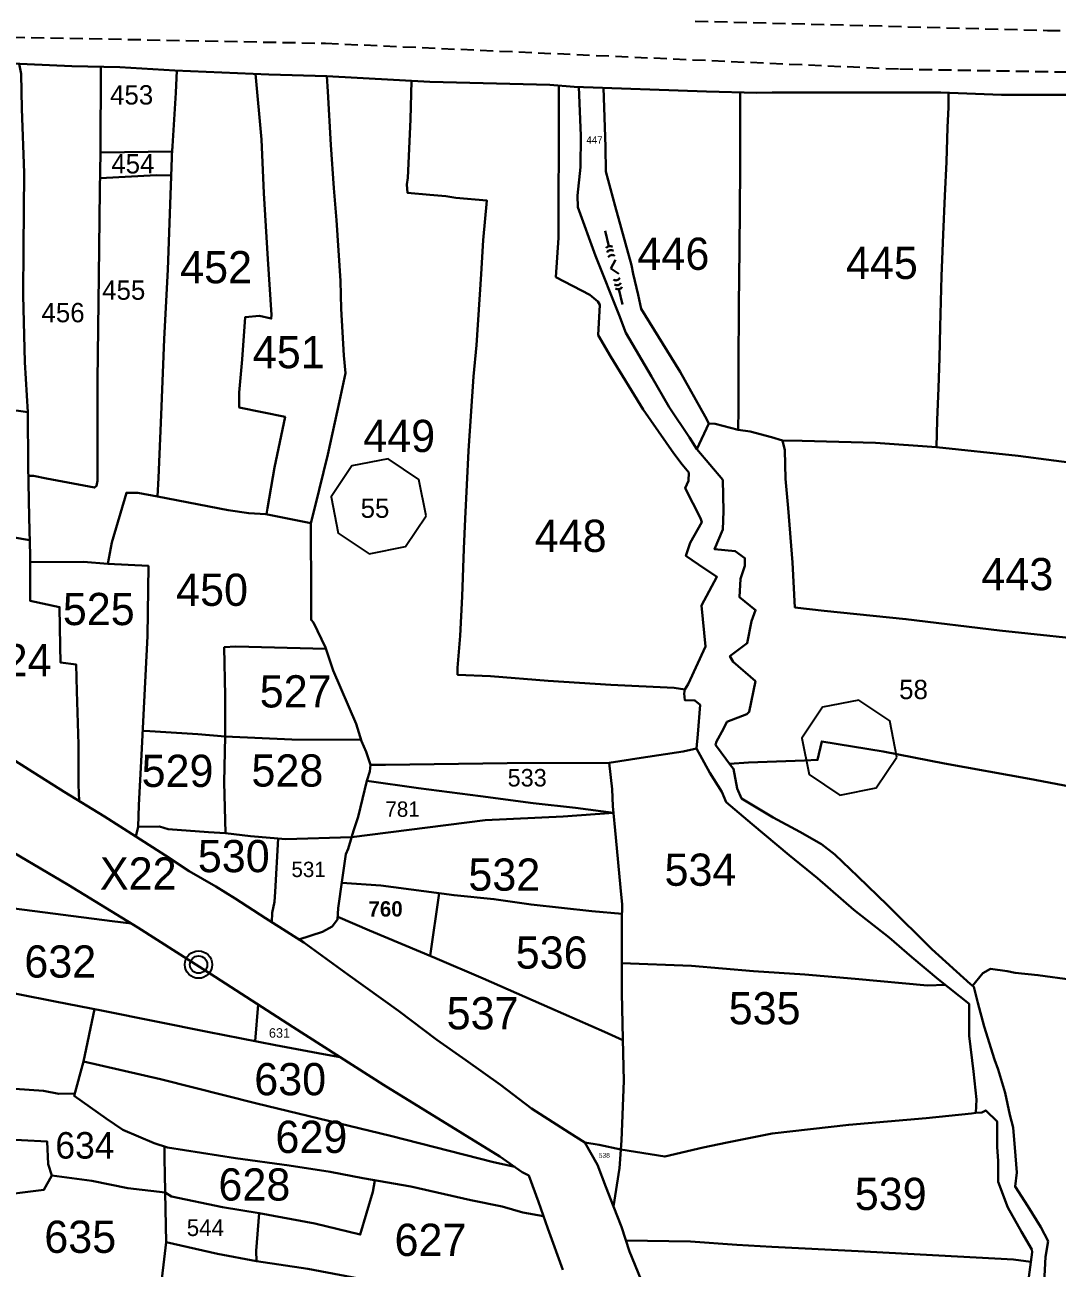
# Model space of a CAD drawing. Header units: millimetres. Extents: x -6521 to 1064, y -7 to 2171.
# Drawn here: x 503.9 to 584, y 320.9 to 417.4 of the extents above; entities that cross this region are included whole.
import ezdxf

# ---------------------------------------------------------------- set-up
doc = ezdxf.new("R2010")
doc.units = ezdxf.units.MM
doc.linetypes.add('ACAD_ISO02W100', pattern=[15, 12, -3])
doc.linetypes.add('DASHED', pattern=[0.75, 0.5, -0.25])
for name, color, linetype in [('Image', 7, 'Continuous'), ('Line_Road', 250, 'ACAD_ISO02W100'), ('Sym_Traverse_Stone', 5, 'Continuous'), ('Text_Traverse_Stone_No', 1, 'Continuous')]:
    doc.layers.add(name, color=color, linetype=linetype)
for name, color, linetype, lineweight in [('Poly_Survey_Bndry', 250, 'Continuous', 30), ('Sym_Other', 56, 'Continuous', 30), ('Sym_Well', 5, 'Continuous', 25), ('Text_Survey_No', 250, 'Continuous', 0)]:
    doc.layers.add(name, color=color, linetype=linetype, lineweight=lineweight)
doc.styles.get("Standard").update_dxf_attribs({"font": 'Sakal_Marathi_N_Ship.TTF'})
picture_1 = doc.add_image_def('image1.jpg', size_in_pixel=(14525, 10936))

# ---------------------------------------------------------------- blocks, each defined once
blk = doc.blocks.new('Sym_Traverse_Stone')
at = {"layer": 'Sym_Traverse_Stone'}
blk.add_lwpolyline([(3.223, -0.65), (2.739, 1.819), (0.65, 3.223), (-1.819, 2.739), (-3.223, 0.65), (-2.739, -1.819), (-0.65, -3.223), (1.819, -2.739)], close=True, dxfattribs=at)
blk = doc.blocks.new('Pahadbhalla')
at = {"layer": 'Sym_Other'}
for points in [[(-5.93, 0.49), (-3.47, 0.49)], [(-1.12, 1.05), (0, 0)], [(1.12, 1.05), (0, 0)], [(3.47, 0.49), (5.93, 0.49)]]:
    blk.add_lwpolyline(points, dxfattribs=at)
for centre, start, end in [((-2.75, 0.52), 131.8701, 226.2798), ((-2.09, 0.52), 131.8701, 226.2798), ((-1.31, 0.52), 131.8701, 226.2798), ((1.31, 0.52), 313.7202, 48.1299), ((2.09, 0.52), 313.7202, 48.1299), ((2.75, 0.52), 313.7202, 48.1299)]:
    blk.add_arc(centre, 0.715, start, end, dxfattribs=at)
blk = doc.blocks.new('WELL PAKKA1')
for radius in [0.862, 0.546]:
    blk.add_circle((0, 0), radius)

msp = doc.modelspace()

# ---------------------------------------------------------------- linework, layer by layer
at = {"layer": 'Line_Road', "linetype": 'DASHED', "ltscale": 2}
for points in [[(444.141, 417.853), (475.94, 416.947), (527.274, 415.938), (571.826, 413.941), (607.243, 413.317), (652.636, 411.505), (688.641, 410.354)], [(555.956, 417.664), (583.272, 416.936), (599.337, 416.677), (621.818, 415.897), (649.157, 415.244), (672.827, 414.804), (693.936, 414.075)]]:
    msp.add_lwpolyline(points, dxfattribs=at)
at = {"layer": 'Poly_Survey_Bndry'}
for points in [[(498.573, 401.839), (498.424, 398.473), (498.55, 395.909), (498.636, 393.501), (498.819, 390.192), (498.886, 388.979), (499.031, 388.168), (500.827, 387.785), (504.16, 387.311), (503.944, 391.191), (503.8, 396.4), (503.833, 400.07), (503.875, 405.88), (503.689, 410.842), (503.652, 413.556), (503.486, 414.342)], [(502.384, 414.387), (507.571, 414.173), (511.303, 414.076), (515.566, 413.831), (522.857, 413.52), (527.369, 413.38), (535.349, 412.938), (544.66, 412.717), (546.55, 412.559), (556.817, 412.189), (560.73, 412.082), (561.928, 412.105), (575.005, 412.122), (579.702, 411.94), (585.501, 411.936)], [(509.84, 414.114), (509.799, 407.471), (515.354, 407.55), (515.657, 412.082), (515.731, 413.824)], [(521.837, 413.563), (522.3, 408.458), (522.473, 404.318), (522.781, 399.188), (523.068, 394.868), (523.057, 394.574), (522.153, 394.784), (521.034, 394.692), (520.793, 391.397), (520.571, 388.837), (520.571, 387.684), (524.127, 386.949), (523.308, 383.029), (522.768, 379.865), (522.675, 379.391)], [(551.958, 319.467), (550.849, 322.176), (550.216, 324.092), (549.598, 325.67), (550.063, 328.645), (550.238, 330.801), (550.409, 335.435), (550.334, 338.655), (550.264, 342.263), (550.264, 344.366), (550.259, 347.806), (550.28, 349.105), (550.152, 350.436), (549.785, 354.313), (549.556, 356.73), (549.509, 358.048), (549.27, 360.107), (541.365, 360.065), (531.926, 359.945), (530.75, 359.94), (530.416, 360.965), (530.058, 361.775), (529.644, 363.133), (527.865, 367.271), (527.25, 369.064), (526.319, 371.003), (526.147, 371.19), (526.14, 373.694), (526.132, 377.927), (526.132, 378.693), (526.421, 379.912), (527.43, 384.03), (528.346, 388.174), (528.815, 390.333), (528.681, 391.704), (528.467, 395.326), (528.427, 397.497), (528.121, 402.221), (527.901, 404.69), (527.668, 408.067), (527.438, 412.188), (527.369, 413.38)], [(533.939, 413.016), (533.844, 410.018), (533.638, 405.483), (533.583, 404.975), (533.631, 404.328), (535.357, 404.172), (536.594, 404.075), (537.376, 403.936), (539.773, 403.748), (539.507, 400.647), (539.352, 398.01), (538.989, 392.519), (538.738, 390.092), (538.348, 384.299), (538.102, 379.025), (537.993, 376.697), (537.861, 372.999), (537.703, 369.958), (537.511, 367.484), (537.509, 366.938), (540.06, 366.819), (544.547, 366.469), (549.395, 366.157), (554.316, 365.914), (555.14, 365.8)], [(545.367, 412.658), (545.363, 407.473), (545.349, 404.252), (545.334, 400.848), (545.134, 397.799), (547.769, 396.416), (548.394, 395.908), (548.545, 395.642), (548.413, 393.293), (549.402, 391.604), (551.921, 387.529), (554.286, 384.097), (554.942, 383.24), (555.455, 382.618), (555.439, 381.993), (555.16, 381.415), (556.361, 379.086), (556.464, 378.766), (555.568, 377.164), (555.23, 376.175), (556.19, 375.489), (557.625, 374.529), (556.442, 372.301), (556.758, 369.129), (555.395, 366.198), (555.14, 365.8), (555.099, 365.488), (555.135, 364.971), (555.919, 364.945), (556.343, 364.611)], [(546.913, 412.546), (547.073, 408.752), (547.038, 406.312), (546.812, 404.122), (546.843, 403.214), (548.217, 399.45), (550.034, 394.837), (550.574, 393.467), (552.553, 390.07), (553.93, 387.708), (555.494, 385.342), (556.084, 384.434)], [(548.838, 412.477), (548.994, 407.895), (549.023, 405.995), (549.747, 403.288), (550.997, 398.716), (551.128, 398.055), (551.532, 396.427), (551.744, 395.322), (554.767, 390.43), (556.714, 386.974), (557.01, 386.439), (556.084, 384.434), (558.092, 382.056), (558.136, 379.624), (558.082, 378.198), (557.448, 376.673), (559.053, 376.533), (559.792, 375.985), (559.808, 375.388), (559.46, 374.39), (559.389, 372.947), (560.637, 371.957), (560.307, 371.086), (559.967, 369.376), (558.646, 368.37), (558.905, 367.937), (560.619, 366.428), (560.135, 364.071), (559.962, 363.884), (558.412, 363.275), (558.142, 362.734), (557.599, 361.757), (557.532, 361.492), (558.771, 359.819), (558.929, 359.641), (559.201, 358.107), (559.539, 357.336), (561.986, 355.853), (564.062, 354.757), (565.751, 353.783), (566.79, 352.995), (568.568, 351.278), (570.86, 349.058), (574.318, 345.648), (577.304, 342.934), (577.564, 342.72), (577.865, 341.472), (578.364, 339.654), (579.166, 337.086), (579.454, 336.301), (579.996, 334.49), (580.358, 332.776), (580.618, 331.81), (580.8, 329.601), (580.908, 328.304), (580.761, 327.217), (581.751, 325.711), (582.774, 324.069), (583.327, 322.987), (583.133, 321.78), (583.025, 319.749)], [(559.445, 412.16), (559.439, 406.176), (559.382, 399.984), (559.341, 395.622), (559.297, 390.845), (559.295, 387.551), (559.268, 385.933), (557.486, 386.411), (557.01, 386.439)], [(575.608, 412.098), (575.593, 410.968), (575.521, 409.411), (575.447, 406.727), (575.319, 404.094), (575.174, 401.088), (575.045, 397.859), (574.95, 393.934), (574.89, 391.497), (574.835, 389.208), (574.719, 386.682), (574.681, 384.601), (569.942, 384.938), (564.241, 385.094), (562.707, 385.117)], [(574.681, 384.601), (580.993, 383.927), (583.763, 383.559), (589.175, 382.873), (592.278, 382.518), (595.683, 381.987), (598.659, 381.691), (600.86, 381.382), (600.968, 381.35), (601.256, 382.899), (601.359, 384.693), (601.487, 386.13), (601.739, 389.171), (602.767, 392.233), (604.088, 396.595), (605.065, 399.954), (606.172, 404.002), (606.736, 405.507), (606.718, 407.292), (606.874, 408.946), (606.871, 410.713), (606.873, 411.208)], [(509.799, 407.471), (509.764, 404.531), (509.684, 397.887), (509.558, 389.781), (509.558, 384.308), (509.567, 381.987), (509.496, 381.596), (509.34, 381.461), (505.612, 382.155), (504.598, 382.384), (504.198, 382.377)], [(515.368, 407.762), (515.031, 398.394), (514.733, 392.987), (514.516, 387.1), (514.316, 382.224), (514.234, 380.775), (519.701, 379.713), (521.301, 379.468), (522.63, 379.4), (526.132, 378.693)], [(509.775, 405.465), (514.141, 405.708), (515.293, 405.667)], [(504.16, 387.311), (504.182, 383.183), (504.262, 379.167), (504.359, 376.184), (504.34, 372.682), (506.625, 372.19), (506.68, 369.165), (506.704, 367.881), (507.907, 367.744), (507.978, 365.667), (508.096, 361.535), (508.096, 358.382), (508.144, 357.146)], [(559.268, 385.933), (560.208, 385.81), (561.871, 385.383), (562.707, 385.117), (562.91, 384.361), (562.96, 382.132), (563.158, 379.871), (563.483, 375.657), (563.683, 372.163), (565.941, 371.909), (572.302, 371.25), (579.56, 370.361), (587.866, 369.48)], [(514.234, 380.775), (512.69, 381.065), (511.808, 381.06), (510.688, 377.194), (510.362, 375.544)], [(499.77, 378.097), (501.721, 377.832), (504.32, 377.38)], [(504.356, 375.66), (508.48, 375.692), (510.362, 375.544), (513.526, 375.387), (513.447, 369.942), (513.18, 364.836), (512.991, 360.73), (512.788, 356.823), (512.725, 355.147), (512.55, 354.394)], [(527.288, 368.953), (520.313, 369.129), (519.401, 369.074), (519.469, 365.295), (519.469, 362.147), (524.647, 361.924), (530.021, 361.899)], [(556.343, 364.611), (556.143, 362.339), (556.053, 361.207), (557.092, 359.325), (558.002, 357.855), (558.358, 357.061), (560.375, 355.343), (563.24, 352.95), (565.423, 351.153), (568.261, 348.697), (570.998, 346.538), (572.76, 345.035), (574.817, 343.297), (577.194, 341.395), (577.196, 338.915), (577.542, 336.14), (577.767, 333.981), (577.719, 332.939), (578.179, 332.975), (578.494, 333.13), (579.364, 332.277), (579.364, 330.3), (579.443, 329.194), (579.443, 327.586), (580.2, 325.594), (581.256, 323.698), (582.075, 322.335), (582.094, 322.142), (581.84, 320.203)], [(500.464, 361.956), (504.238, 359.572), (506.982, 357.857), (510.105, 355.946), (512.55, 354.394), (514.851, 352.907), (516.672, 351.695), (518.747, 350.511), (520.252, 349.566), (522.608, 348.055), (524.526, 346.834), (525.573, 346.16), (529.004, 343.667), (532.914, 340.865), (535.909, 338.602), (538.159, 337.019), (540.83, 335.106), (543.242, 333.281), (546.192, 331.391), (547.375, 330.644)], [(519.469, 362.147), (517.351, 362.326), (513.64, 362.563), (513.077, 362.589)], [(519.469, 362.147), (519.394, 358.614), (519.494, 354.632)], [(549.27, 360.107), (551.751, 360.487), (555.003, 360.974), (556.053, 361.207)], [(558.62, 360.023), (560.07, 360.134), (564.427, 360.274), (565.44, 360.322), (565.759, 361.761), (570.533, 360.983), (575.301, 360.053), (581.887, 358.859), (589.766, 357.369), (595.668, 356.057), (598.104, 355.554)], [(530.75, 359.94), (530.702, 359.428), (530.472, 358.696), (534.48, 358.143), (539.278, 357.522), (543.384, 356.966), (546.652, 356.61), (549.604, 356.224)], [(530.472, 358.696), (529.8, 355.906), (529.428, 354.83), (529.013, 353.438), (528.833, 353.026), (528.564, 351.014), (528.237, 348.82), (528.196, 347.945), (527.772, 347.393), (527.032, 346.986), (525.204, 346.398)], [(512.725, 355.147), (514.39, 355.151), (515.051, 354.95), (518.177, 354.725), (519.506, 354.632), (521.433, 354.42), (524.172, 354.182), (529.283, 354.344)], [(501.399, 354.111), (507.299, 350.632), (512.694, 347.335), (518.699, 343.501), (524.75, 339.603), (531.749, 335.126), (537.893, 331.342), (540.777, 329.566), (542.512, 328.347), (543.037, 328.072), (543.797, 326.049), (544.501, 323.958), (545.667, 320.759)], [(523.59, 354.233), (523.349, 350.1), (523.302, 349.309), (523.13, 348.461), (523.095, 347.745)], [(488.306, 350.66), (498.469, 349.397), (510.72, 347.807), (512.218, 347.626)], [(528.531, 350.792), (531.547, 350.593), (537.242, 349.825), (540.33, 349.524), (543.207, 349.108), (547.924, 348.602), (550.268, 348.377)], [(536.081, 349.982), (535.381, 345.131)], [(528.206, 348.154), (530.672, 347.088), (535.739, 344.983), (539.492, 343.367), (544.659, 341.095), (548.901, 339.23), (550.336, 338.587)], [(550.263, 344.553), (555.66, 344.346), (560.462, 343.942), (564.447, 343.682), (568.347, 343.351), (573.983, 342.821), (575.349, 342.871)], [(490.523, 344.407), (493.313, 344.052), (494.911, 343.672), (500.527, 342.725), (506.283, 341.587), (510, 340.87), (518.098, 339.217), (523.391, 338.201), (527.106, 337.486), (528.393, 337.273)], [(585.203, 343.272), (582.539, 343.638), (580.768, 343.799), (580.154, 343.927), (578.852, 344.12), (578.261, 343.772), (577.462, 342.803)], [(509.346, 340.996), (508.477, 336.919), (514.447, 335.543), (521.933, 333.68), (532.295, 331.146), (540.305, 329.109), (541.942, 328.748)], [(522.044, 341.346), (521.796, 338.507)], [(508.477, 336.919), (507.762, 334.258), (510.249, 332.504), (511.533, 331.633), (513.972, 330.598), (515.01, 330.242), (520.274, 329.437), (524.448, 328.844), (527.624, 328.358), (530.152, 327.869), (533.874, 327.219), (538.527, 326.178), (540.977, 325.667), (542.583, 325.221), (544.172, 324.937)], [(493.126, 334.179), (495.005, 334.077), (495.834, 335.497), (498.203, 335.373), (501.271, 334.932), (505.39, 334.649), (506.569, 334.42), (507.813, 334.447)], [(495.005, 334.077), (495.644, 331.244), (501.653, 330.932), (505.662, 330.725), (505.731, 328.957), (506.033, 328.086), (505.416, 326.965), (501.256, 326.455), (499.572, 326.271), (498.47, 323.624), (497.845, 322.007)], [(550.182, 330.105), (553.581, 329.552), (556.57, 330.253), (558.416, 330.653), (561.916, 331.337), (567.859, 332.019), (573.878, 332.539), (577.382, 332.885), (577.719, 332.939)], [(506.033, 328.086), (509.142, 327.678), (511.932, 327.11), (514.811, 326.761), (514.791, 328.232), (514.776, 329.314), (514.772, 330.324)], [(547.375, 330.644), (548.357, 328.897), (549.019, 327.192), (549.598, 325.67)], [(547.375, 330.644), (548.501, 330.466), (550.182, 330.105)], [(514.811, 326.761), (515.311, 326.448), (519.263, 325.632), (522.106, 325.15), (526.423, 324.363), (529.952, 323.495), (530.945, 326.815), (531.1, 327.703)], [(514.811, 326.761), (514.896, 322.909), (518.871, 322.013), (521.908, 321.429), (521.885, 322.232), (522.106, 325.15)], [(514.896, 322.909), (514.412, 318.731), (514.206, 317.219), (514.091, 316.187), (522.76, 313.982), (525.091, 313.598), (529.306, 312.549), (535.474, 311.767), (539.766, 311.224), (541.203, 310.886), (544.205, 310.542), (546.514, 310.277), (549.478, 309.955)], [(550.564, 323.038), (555.591, 322.948), (559.17, 322.699), (561.898, 322.556), (568.584, 322.215), (574.858, 321.86), (580.633, 321.562), (581.995, 321.384)], [(521.908, 321.429), (525.894, 320.85), (529.842, 320.085), (533.577, 319.457), (536.444, 318.813), (543.247, 317.604), (546.089, 317.107), (546.997, 316.942)]]:
    msp.add_lwpolyline(points, dxfattribs=at)
at = {"layer": 'Poly_Survey_Bndry', "color": 0}
msp.add_lwpolyline([(529.283, 354.344), (539.639, 355.641), (545.711, 355.933), (549.604, 356.224)], dxfattribs=at)

# ---------------------------------------------------------------- block references
at = {"layer": 'Sym_Other', "xscale": 0.4949810728274311, "yscale": 0.4949810728274312, "zscale": 0.4949810728274312, "rotation": 283.0661506664721}
msp.add_blockref('Pahadbhalla', (549.393, 398.468), dxfattribs=at)
at = {"layer": 'Sym_Traverse_Stone', "xscale": 1.142865619639545, "yscale": 1.142865619639545, "zscale": 1.142865619639545}
for p in [(531.385, 380.009), (567.909, 361.285)]:
    msp.add_blockref('Sym_Traverse_Stone', p, dxfattribs=at)
at = {"layer": 'Sym_Well', "xscale": 1.232051311149502, "yscale": 1.2320513111495, "zscale": 1.2320513111495, "rotation": 0.5165374398616038}
msp.add_blockref('WELL PAKKA1', (517.414, 344.442), dxfattribs=at)

# ---------------------------------------------------------------- texts
at = {"layer": 'Text_Survey_No', "attachment_point": 1}
for s, insert, char_height in [('\\fSakal Marathi;453', (510.545, 412.683), 1.5), ('\\fSakal Marathi;447', (547.506, 408.722), 0.5627), ('\\fSakal Marathi;454', (510.641, 407.333), 1.5), ('\\fSakal Marathi;446', (551.466, 400.854), 2.5), ('\\fSakal Marathi;452', (515.983, 399.814), 2.5), ('\\fSakal Marathi;445', (567.641, 400.146), 2.5), ('\\fSakal Marathi;455', (509.933, 397.532), 1.5), ('\\fSakal Marathi;456', (505.226, 395.788), 1.5), ('\\fSakal Marathi;451', (521.621, 393.22), 2.5), ('\\fSakal Marathi;449', (530.188, 386.718), 2.5), ('\\fSakal Marathi;448', (543.496, 378.968), 2.5), ('\\fSakal Marathi;443', (578.151, 375.997), 2.5), ('\\fSakal Marathi;450', (515.67, 374.781), 2.5), ('\\fSakal Marathi;525', (506.879, 373.288), 2.5), ('\\fSakal Marathi;524', (500.425, 369.322), 2.5), ('\\fSakal Marathi;527', (522.157, 366.898), 2.5), ('\\fSakal Marathi;529', (512.991, 360.73), 2.5), ('\\fSakal Marathi;528', (521.515, 360.758), 2.5), ('\\fSakal Marathi;533', (541.393, 359.626), 1.35935), ('781', (531.911, 357.105), 1.1929), ('\\fSakal Marathi;530', (517.355, 354.116), 2.5), ('\\fSakal Marathi;534', (553.566, 353.061), 2.5), ('\\fSakal Marathi;531', (524.619, 352.431), 1.19292), ('\\fSakal Marathi;532', (538.346, 352.679), 2.5), ('{\\fSakal Marathi|b1|i0|c0|p0;760}', (530.589, 349.363), 1.1929), ('\\fSakal Marathi;536', (542.021, 346.63), 2.5), ('\\fSakal Marathi;632', (503.892, 345.935), 2.5), ('\\fSakal Marathi;537', (536.664, 341.92), 2.5), ('\\fSakal Marathi;535', (558.545, 342.31), 2.5), ('\\fSakal Marathi;631', (522.872, 339.507), 0.73499), ('\\fSakal Marathi;630', (521.732, 336.807), 2.5), ('\\fSakal Marathi;629', (523.378, 332.33), 2.5), ('\\fSakal Marathi;634', (506.301, 331.45), 2.05799), ('\\fSakal Marathi;538', (548.461, 329.835), 0.37556), ('\\fSakal Marathi;628', (518.954, 328.635), 2.5), ('\\fSakal Marathi;539', (568.328, 327.903), 2.5), ('\\fSakal Marathi;635', (505.441, 324.576), 2.5), ('544', (516.495, 324.678), 1.2952), ('\\fSakal Marathi;627', (532.617, 324.338), 2.5)]:
    msp.add_mtext(s, dxfattribs=dict(at, insert=insert, char_height=char_height))
at = {"layer": 'Text_Survey_No', "insert": (509.758, 352.767), "char_height": 2.5, "width": 0.46316, "attachment_point": 1}
msp.add_mtext('X22', dxfattribs=at)
at = {"layer": 'Text_Traverse_Stone_No', "linetype": 'DASHED', "char_height": 1.5, "attachment_point": 1}
for s, insert in [('\\fSakal Marathi;55', (529.987, 380.613)), ('\\fSakal Marathi;58', (571.772, 366.544))]:
    msp.add_mtext(s, dxfattribs=dict(at, insert=insert))

# ---------------------------------------------------------------- pictures from other files: only their frames are drawn
at = {"layer": 'Image'}
image = msp.add_image(picture_1, insert=(0, 0), size_in_units=(922.339, 694.437), dxfattribs=at)
image.dxf.flags = 7

doc.saveas('drawing.dxf')
